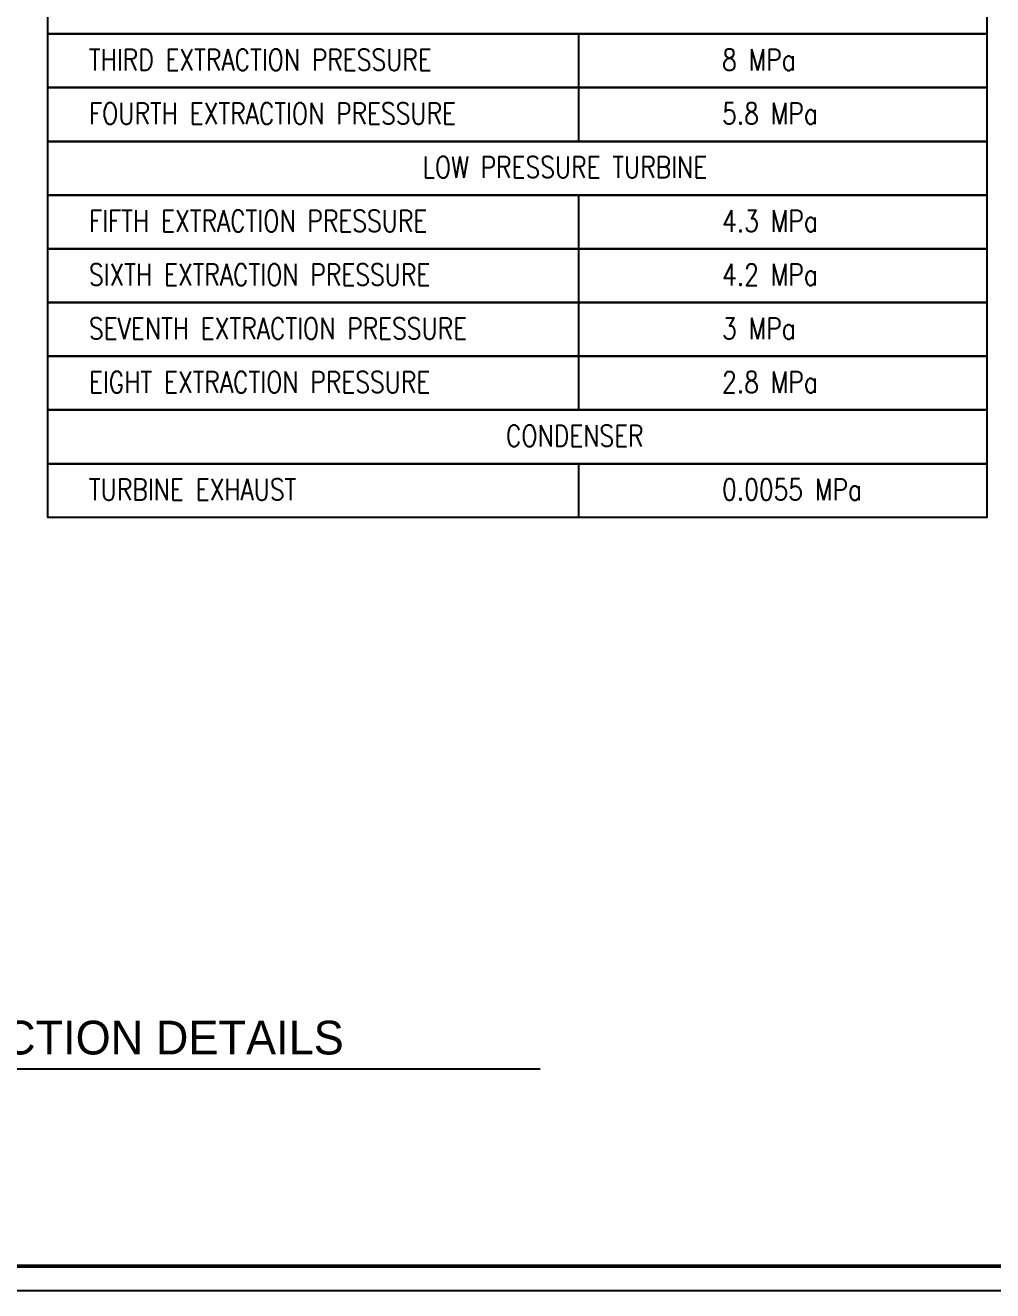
# Model space of a CAD drawing. Header units: metres. Extents: x -3195699 to -2111692, y 14290 to 146348.
# Drawn here: x -2135500 to -2119721, y 14290 to 34933 of the extents above; entities that cross this region are included whole.
import ezdxf

# ---------------------------------------------------------------- set-up
doc = ezdxf.new("R2010")
doc.units = ezdxf.units.M
doc.header["$LTSCALE"] = 500
doc.header["$MEASUREMENT"] = 0
for name, color, linetype in [('AR-GYPSUM WALL', 8, 'CONTINUOUS'), ('AR-SHEET_NM', 8, 'CONTINUOUS'), ('FRAME', 6, 'CONTINUOUS'), ('TEXT', 8, 'CONTINUOUS')]:
    doc.layers.add(name, color=color, linetype=linetype)
doc.layers.add('schematic lines', color=110, linetype='CONTINUOUS', lineweight=25)
doc.styles.add('ar-dim-axis', font='romans.shx', dxfattribs={"width": 0.8})
doc.styles.add('style2', font='BOD_R.TTF', dxfattribs={"height": 250})

# ---------------------------------------------------------------- blocks, each defined once
blk = doc.blocks.new('AHHMS TEMPLATE')
at = {"layer": 'FRAME'}
for points in [[(-1546387, 77509), (-1546387, 118799), (-1487419, 118799), (-1487419, 77509)], [(-1546387, 118799), (-1487419, 118799), (-1487419, 77509), (-1546387, 77509)], [(-1546002, 77893), (-1546002, 118415), (-1487804, 118415), (-1487804, 77893)], [(-1545990, 77906), (-1545990, 118402), (-1487816, 118402), (-1487816, 77906)], [(-1545977, 77919), (-1545977, 118389), (-1487829, 118389), (-1487829, 77919)]]:
    blk.add_lwpolyline(points, close=True, dxfattribs=at)
at = {"layer": 'FRAME', "color": 6, "const_width": 25.6}
blk.add_lwpolyline([(-1487816, 118402), (-1487816, 77906), (-1545990, 77906), (-1545990, 118402)], close=True, dxfattribs=at)

msp = doc.modelspace()

# ---------------------------------------------------------------- linework, layer by layer
at = {"layer": 'AR-GYPSUM WALL', "color": 7}
for p, q in [((-2126475, 34794), (-2126475, 33040)), ((-2126475, 32164), (-2126475, 28658)), ((-2126475, 27781), (-2126475, 26905))]:
    msp.add_line(p, q, dxfattribs=at)
for points in [[(-2135132, 35670), (-2119815, 35670), (-2119815, 34794), (-2135132, 34794)], [(-2135132, 34794), (-2119815, 34794), (-2119815, 33917), (-2135132, 33917)], [(-2135132, 33917), (-2119815, 33917), (-2119815, 33040), (-2135132, 33040)], [(-2135132, 33040), (-2119815, 33040), (-2119815, 32164), (-2135132, 32164)], [(-2135132, 32164), (-2119815, 32164), (-2119815, 31287), (-2135132, 31287)], [(-2135132, 31287), (-2119815, 31287), (-2119815, 30411), (-2135132, 30411)], [(-2135132, 30411), (-2119815, 30411), (-2119815, 29534), (-2135132, 29534)], [(-2135132, 29534), (-2119815, 29534), (-2119815, 28658), (-2135132, 28658)], [(-2135132, 28658), (-2119815, 28658), (-2119815, 27781), (-2135132, 27781)], [(-2135132, 27781), (-2119815, 27781), (-2119815, 26905), (-2135132, 26905)]]:
    msp.add_lwpolyline(points, close=True, dxfattribs=at)
at = {"layer": 'AR-SHEET_NM', "color": 4}
msp.add_line((-2147838, 17907), (-2127104, 17907), dxfattribs=at)

# ---------------------------------------------------------------- block references
at = {"layer": 'schematic lines'}
msp.add_blockref('AHHMS TEMPLATE', (-624273, -63219), dxfattribs=at)

# ---------------------------------------------------------------- texts
at = {"layer": 'AR-GYPSUM WALL', "color": 7, "char_height": 350, "attachment_point": 1, "style": 'ar-dim-axis'}
for s, heights, insert in [('THIRD EXTRACTION PRESSURE', [0], (-2134463, 34546)), ('8 MPa', [0], (-2124135, 34546)), ('FOURTH EXTRACTION PRESSURE', [0], (-2134463, 33669)), ('5.8 MPa', [0], (-2124135, 33669)), ('LOW PRESSURE TURBINE', [0], (-2129022, 32793)), ('FIFTH EXTRACTION PRESSURE', [0], (-2134463, 31916)), ('4.3 MPa', [0], (-2124135, 31916)), ('SIXTH EXTRACTION PRESSURE', [350], (-2134463, 31040)), ('4.2 MPa', [0], (-2124135, 31040)), ('SEVENTH EXTRACTION PRESSURE', [0], (-2134463, 30163)), ('3 MPa', [0], (-2124135, 30163)), ('EIGHT EXTRACTION PRESSURE', [0], (-2134463, 29287)), ('2.8 MPa', [0], (-2124135, 29287)), ('CONDENSER', [0], (-2127661, 28410)), ('TURBINE EXHAUST', [0], (-2134463, 27534)), ('0.0055 MPa', [0], (-2124135, 27534))]:
    msp.add_mtext_dynamic_manual_height_columns(s, width=9110.69, gutter_width=500, heights=heights, dxfattribs=dict(at, insert=insert))
at = {"layer": 'TEXT', "color": 2, "style": 'style2'}
msp.add_text('STEAM TURBINE CONNECTION DETAILS', height=550, dxfattribs=at).set_placement((-2144690, 18144))

doc.saveas('drawing.dxf')
